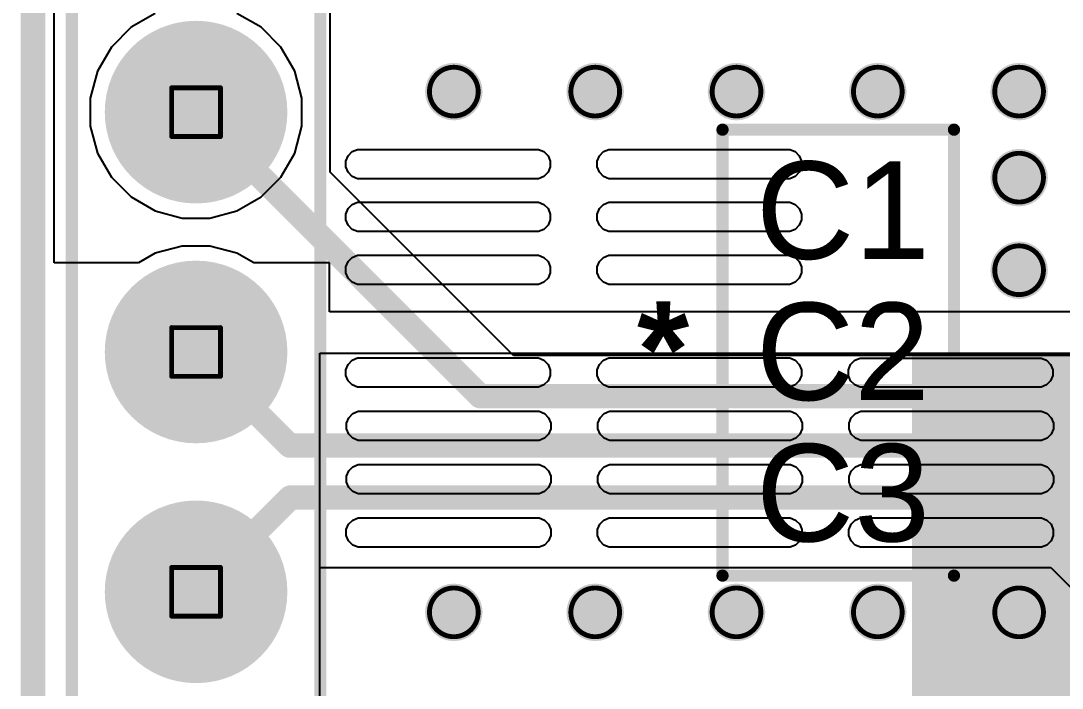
# Model space of a CAD drawing. Header units: inches. Extents: x -115 to 191, y -11 to 41.
# Drawn here: x -72.68 to -61.82, y 10.49 to 17.45 of the extents above; entities that cross this region are included whole.
import ezdxf

# ---------------------------------------------------------------- set-up
doc = ezdxf.new("R2010")
doc.units = ezdxf.units.IN
for name, color, linetype in [('Board Outline', 216, 'Continuous'), ('Bottom Layer', 5, 'Continuous'), ('Bottom Solder', 6, 'Continuous'), ('Dimensions', 6, 'Continuous'), ('Drill Drawing', 1, 'Continuous'), ('Multi-Layer', 9, 'Continuous'), ('Pad Holes', 156, 'Continuous'), ('Top Layer', 1, 'Continuous'), ('Top Overlay', 2, 'Continuous'), ('Top Solder', 216, 'Continuous'), ('Via Holes', 16, 'Continuous')]:
    doc.layers.add(name, color=color, linetype=linetype)
doc.styles.add('Arial', font='', dxfattribs={"height": 0.2})
doc.styles.add('Arial_Bold', font='', dxfattribs={"height": 0.2})
doc.styles.get('Arial').set_extended_font_data('Arial')
doc.styles.get('Arial_Bold').set_extended_font_data('Arial', bold=True)

# ---------------------------------------------------------------- blocks, each defined once
blk = doc.blocks.new('H______CON_13')
at = {"layer": 'Bottom Layer'}
h = blk.add_hatch(color=5, dxfattribs=at)
edge = h.paths.add_edge_path()
edge.add_arc((-2.5, 0), 0.85, 0, 360)
h = blk.add_hatch(color=5, dxfattribs=at)
edge = h.paths.add_edge_path()
edge.add_arc((0, 0), 0.85, 0, 360)
h = blk.add_hatch(color=5, dxfattribs=at)
edge = h.paths.add_edge_path()
edge.add_arc((2.5, 0), 0.85, 0, 360)
at = {"layer": 'Bottom Solder'}
h = blk.add_hatch(color=6, dxfattribs=at)
edge = h.paths.add_edge_path()
edge.add_arc((-2.5, 0), 0.952, 0, 360)
h = blk.add_hatch(color=6, dxfattribs=at)
edge = h.paths.add_edge_path()
edge.add_arc((0, 0), 0.952, 0, 360)
h = blk.add_hatch(color=6, dxfattribs=at)
edge = h.paths.add_edge_path()
edge.add_arc((2.5, 0), 0.952, 0, 360)
at = {"layer": 'Multi-Layer'}
h = blk.add_hatch(color=9, dxfattribs=at)
edge = h.paths.add_edge_path()
edge.add_arc((-2.5, 0), 0.85, 0, 360)
h = blk.add_hatch(color=9, dxfattribs=at)
edge = h.paths.add_edge_path()
edge.add_arc((0, 0), 0.85, 0, 360)
h = blk.add_hatch(color=9, dxfattribs=at)
edge = h.paths.add_edge_path()
edge.add_arc((2.5, 0), 0.85, 0, 360)
at = {"layer": 'Pad Holes'}
h = blk.add_hatch(color=7, dxfattribs=at)
edge = h.paths.add_edge_path()
edge.add_arc((-2.5, 0), 0.45, 0, 360)
h = blk.add_hatch(color=7, dxfattribs=at)
edge = h.paths.add_edge_path()
edge.add_arc((0, 0), 0.45, 0, 360)
h = blk.add_hatch(color=7, dxfattribs=at)
edge = h.paths.add_edge_path()
edge.add_arc((2.5, 0), 0.45, 0, 360)
at = {"layer": 'Top Layer'}
h = blk.add_hatch(color=1, dxfattribs=at)
edge = h.paths.add_edge_path()
edge.add_arc((-2.5, 0), 0.85, 0, 360)
h = blk.add_hatch(color=1, dxfattribs=at)
edge = h.paths.add_edge_path()
edge.add_arc((0, 0), 0.85, 0, 360)
h = blk.add_hatch(color=1, dxfattribs=at)
edge = h.paths.add_edge_path()
edge.add_arc((2.5, 0), 0.85, 0, 360)
at = {"layer": 'Top Solder'}
h = blk.add_hatch(color=216, dxfattribs=at)
edge = h.paths.add_edge_path()
edge.add_arc((-2.5, 0), 0.952, 0, 360)
h = blk.add_hatch(color=216, dxfattribs=at)
edge = h.paths.add_edge_path()
edge.add_arc((0, 0), 0.952, 0, 360)
h = blk.add_hatch(color=216, dxfattribs=at)
edge = h.paths.add_edge_path()
edge.add_arc((2.5, 0), 0.952, 0, 360)
at = {"layer": 'Top Overlay'}
for points in [[(8.687, 1.295, 0.127, 0.127, 0), (-8.687, 1.295, 0.127, 0.127, 0)], [(8.687, -1.295, 0.127, 0.127, 0), (-8.687, -1.295, 0.127, 0.127, 0)]]:
    blk.add_lwpolyline(points, format="xyseb", dxfattribs=at)

msp = doc.modelspace()

# ---------------------------------------------------------------- hatches: boundary and pattern name
at = {"layer": 'Bottom Layer'}
h = msp.add_hatch(color=5, dxfattribs=at)
edge = h.paths.add_edge_path()
edge.add_arc((-68.163, 16.713), 0.3, 0, 360)
h = msp.add_hatch(color=5, dxfattribs=at)
edge = h.paths.add_edge_path()
edge.add_arc((-66.689, 16.713), 0.3, 0, 360)
h = msp.add_hatch(color=5, dxfattribs=at)
edge = h.paths.add_edge_path()
edge.add_arc((-65.216, 16.713), 0.3, 0, 360)
h = msp.add_hatch(color=5, dxfattribs=at)
edge = h.paths.add_edge_path()
edge.add_arc((-63.743, 16.713), 0.3, 0, 360)
h = msp.add_hatch(color=5, dxfattribs=at)
edge = h.paths.add_edge_path()
edge.add_arc((-62.27, 16.713), 0.3, 0, 360)
h = msp.add_hatch(color=5, dxfattribs=at)
edge = h.paths.add_edge_path()
edge.add_arc((-62.27, 15.816), 0.3, 0, 360)
h = msp.add_hatch(color=5, dxfattribs=at)
edge = h.paths.add_edge_path()
edge.add_arc((-62.27, 14.851), 0.3, 0, 360)
msp.add_hatch(color=5, dxfattribs=at).paths.add_polyline_path([(-63.387, 5.317), (-59.171, 5.317), (-59.171, 13.987), (-63.387, 13.987)])
h = msp.add_hatch(color=5, dxfattribs=at)
edge = h.paths.add_edge_path()
edge.add_arc((-68.163, 11.285), 0.3, 0, 360)
h = msp.add_hatch(color=5, dxfattribs=at)
edge = h.paths.add_edge_path()
edge.add_arc((-66.689, 11.285), 0.3, 0, 360)
h = msp.add_hatch(color=5, dxfattribs=at)
edge = h.paths.add_edge_path()
edge.add_arc((-65.216, 11.285), 0.3, 0, 360)
h = msp.add_hatch(color=5, dxfattribs=at)
edge = h.paths.add_edge_path()
edge.add_arc((-63.743, 11.285), 0.3, 0, 360)
h = msp.add_hatch(color=5, dxfattribs=at)
edge = h.paths.add_edge_path()
edge.add_arc((-62.27, 11.285), 0.3, 0, 360)
at = {"layer": 'Top Layer'}
h = msp.add_hatch(color=1, dxfattribs=at)
edge = h.paths.add_edge_path()
edge.add_arc((-68.163, 16.713), 0.3, 0, 360)
h = msp.add_hatch(color=1, dxfattribs=at)
edge = h.paths.add_edge_path()
edge.add_arc((-66.689, 16.713), 0.3, 0, 360)
h = msp.add_hatch(color=1, dxfattribs=at)
edge = h.paths.add_edge_path()
edge.add_arc((-65.216, 16.713), 0.3, 0, 360)
h = msp.add_hatch(color=1, dxfattribs=at)
edge = h.paths.add_edge_path()
edge.add_arc((-63.743, 16.713), 0.3, 0, 360)
h = msp.add_hatch(color=1, dxfattribs=at)
edge = h.paths.add_edge_path()
edge.add_arc((-62.27, 16.713), 0.3, 0, 360)
h = msp.add_hatch(color=1, dxfattribs=at)
edge = h.paths.add_edge_path()
edge.add_arc((-62.27, 15.816), 0.3, 0, 360)
h = msp.add_hatch(color=1, dxfattribs=at)
edge = h.paths.add_edge_path()
edge.add_arc((-62.27, 14.851), 0.3, 0, 360)
h = msp.add_hatch(color=1, dxfattribs=at)
edge = h.paths.add_edge_path()
edge.add_arc((-68.163, 11.285), 0.3, 0, 360)
h = msp.add_hatch(color=1, dxfattribs=at)
edge = h.paths.add_edge_path()
edge.add_arc((-66.689, 11.285), 0.3, 0, 360)
h = msp.add_hatch(color=1, dxfattribs=at)
edge = h.paths.add_edge_path()
edge.add_arc((-65.216, 11.285), 0.3, 0, 360)
h = msp.add_hatch(color=1, dxfattribs=at)
edge = h.paths.add_edge_path()
edge.add_arc((-63.743, 11.285), 0.3, 0, 360)
h = msp.add_hatch(color=1, dxfattribs=at)
edge = h.paths.add_edge_path()
edge.add_arc((-62.27, 11.285), 0.3, 0, 360)
at = {"layer": 'Via Holes'}
h = msp.add_hatch(color=7, dxfattribs=at)
edge = h.paths.add_edge_path()
edge.add_arc((-68.163, 16.713), 0.15, 0, 360)
h = msp.add_hatch(color=7, dxfattribs=at)
edge = h.paths.add_edge_path()
edge.add_arc((-66.689, 16.713), 0.15, 0, 360)
h = msp.add_hatch(color=7, dxfattribs=at)
edge = h.paths.add_edge_path()
edge.add_arc((-65.216, 16.713), 0.15, 0, 360)
h = msp.add_hatch(color=7, dxfattribs=at)
edge = h.paths.add_edge_path()
edge.add_arc((-63.743, 16.713), 0.15, 0, 360)
h = msp.add_hatch(color=7, dxfattribs=at)
edge = h.paths.add_edge_path()
edge.add_arc((-62.27, 16.713), 0.15, 0, 360)
h = msp.add_hatch(color=7, dxfattribs=at)
edge = h.paths.add_edge_path()
edge.add_arc((-62.27, 15.816), 0.15, 0, 360)
h = msp.add_hatch(color=7, dxfattribs=at)
edge = h.paths.add_edge_path()
edge.add_arc((-62.27, 14.851), 0.15, 0, 360)
h = msp.add_hatch(color=7, dxfattribs=at)
edge = h.paths.add_edge_path()
edge.add_arc((-68.163, 11.285), 0.15, 0, 360)
h = msp.add_hatch(color=7, dxfattribs=at)
edge = h.paths.add_edge_path()
edge.add_arc((-66.689, 11.285), 0.15, 0, 360)
h = msp.add_hatch(color=7, dxfattribs=at)
edge = h.paths.add_edge_path()
edge.add_arc((-65.216, 11.285), 0.15, 0, 360)
h = msp.add_hatch(color=7, dxfattribs=at)
edge = h.paths.add_edge_path()
edge.add_arc((-63.743, 11.285), 0.15, 0, 360)
h = msp.add_hatch(color=7, dxfattribs=at)
edge = h.paths.add_edge_path()
edge.add_arc((-62.27, 11.285), 0.15, 0, 360)

# ---------------------------------------------------------------- linework, layer by layer
at = {"layer": 'Board Outline'}
msp.add_lwpolyline([(-72.55, 5.401, 0.254, 0.254, 0), (-72.55, 22.599, 0.254, 0.254, 0)], format="xyseb", dxfattribs=at)
at = {"layer": 'Bottom Layer'}
for p, q in [((-72.328, 14.927), (-72.328, 22.586)), ((-71.276, 17.528), (-71.528, 17.383)), ((-70.172, 17.383), (-70.424, 17.528)), ((-71.528, 17.383), (-71.733, 17.177)), ((-69.966, 17.177), (-70.172, 17.383)), ((-71.733, 17.177), (-71.879, 16.925)), ((-69.821, 16.925), (-69.966, 17.177)), ((-71.879, 16.925), (-71.954, 16.644)), ((-69.746, 16.644), (-69.821, 16.925)), ((-71.954, 16.644), (-71.954, 16.354)), ((-69.746, 16.354), (-69.746, 16.644)), ((-71.954, 16.354), (-71.879, 16.073)), ((-69.821, 16.073), (-69.746, 16.354)), ((-71.879, 16.073), (-71.733, 15.821)), ((-69.966, 15.821), (-69.821, 16.073)), ((-71.733, 15.821), (-71.528, 15.616)), ((-70.172, 15.616), (-69.966, 15.821)), ((-71.528, 15.616), (-71.276, 15.47)), ((-70.424, 15.47), (-70.172, 15.616)), ((-71.276, 15.47), (-70.995, 15.395)), ((-70.705, 15.395), (-70.424, 15.47)), ((-70.995, 15.395), (-70.705, 15.395)), ((-70.995, 15.103), (-71.276, 15.028)), ((-70.705, 15.103), (-70.995, 15.103)), ((-70.424, 15.028), (-70.705, 15.103)), ((-71.276, 15.028), (-71.451, 14.927)), ((-70.249, 14.927), (-70.424, 15.028)), ((-71.451, 14.927), (-72.328, 14.927)), ((-69.458, 14.927), (-70.249, 14.927)), ((-69.458, 14.419), (-69.458, 14.927)), ((-58.765, 14.419), (-69.458, 14.419)), ((-69.56, 10.395), (-69.56, 13.987)), ((-69.56, 13.987), (-59.171, 13.987))]:
    msp.add_line(p, q, dxfattribs=at)
at = {"layer": 'Bottom Solder'}
for p, q in [((-69.265, 16.044), (-69.222, 16.087)), ((-69.222, 16.087), (-69.166, 16.11)), ((-69.166, 16.11), (-67.28, 16.11)), ((-67.28, 16.11), (-67.224, 16.087)), ((-67.224, 16.087), (-67.181, 16.044)), ((-66.646, 16.044), (-66.603, 16.087)), ((-66.603, 16.087), (-66.547, 16.11)), ((-66.547, 16.11), (-64.661, 16.11)), ((-64.661, 16.11), (-64.605, 16.087)), ((-64.605, 16.087), (-64.562, 16.044)), ((-69.288, 15.988), (-69.265, 16.044)), ((-69.288, 15.958), (-69.288, 15.988)), ((-67.181, 16.044), (-67.158, 15.988)), ((-67.158, 15.988), (-67.158, 15.958)), ((-66.669, 15.988), (-66.646, 16.044)), ((-66.669, 15.958), (-66.669, 15.988)), ((-64.562, 16.044), (-64.539, 15.988)), ((-64.539, 15.988), (-64.539, 15.958)), ((-69.288, 15.928), (-69.288, 15.958)), ((-69.265, 15.872), (-69.288, 15.928)), ((-69.222, 15.829), (-69.265, 15.872)), ((-67.181, 15.872), (-67.224, 15.829)), ((-67.158, 15.928), (-67.181, 15.872)), ((-67.158, 15.958), (-67.158, 15.928)), ((-66.669, 15.928), (-66.669, 15.958)), ((-66.646, 15.872), (-66.669, 15.928)), ((-66.603, 15.829), (-66.646, 15.872)), ((-64.562, 15.872), (-64.605, 15.829)), ((-64.539, 15.928), (-64.562, 15.872)), ((-64.539, 15.958), (-64.539, 15.928)), ((-69.166, 15.805), (-69.222, 15.829)), ((-67.28, 15.805), (-69.166, 15.805)), ((-67.224, 15.829), (-67.28, 15.805)), ((-66.547, 15.805), (-66.603, 15.829)), ((-64.661, 15.805), (-66.547, 15.805)), ((-64.605, 15.829), (-64.661, 15.805)), ((-69.265, 15.493), (-69.222, 15.536)), ((-69.222, 15.536), (-69.166, 15.559)), ((-69.166, 15.559), (-67.28, 15.559)), ((-67.28, 15.559), (-67.224, 15.536)), ((-67.224, 15.536), (-67.181, 15.493)), ((-66.646, 15.493), (-66.603, 15.536)), ((-66.603, 15.536), (-66.547, 15.559)), ((-66.547, 15.559), (-64.661, 15.559)), ((-64.661, 15.559), (-64.605, 15.536)), ((-64.605, 15.536), (-64.562, 15.493)), ((-69.288, 15.437), (-69.265, 15.493)), ((-69.288, 15.406), (-69.288, 15.437)), ((-67.181, 15.493), (-67.158, 15.437)), ((-67.158, 15.437), (-67.158, 15.406)), ((-66.669, 15.437), (-66.646, 15.493)), ((-66.669, 15.406), (-66.669, 15.437)), ((-64.562, 15.493), (-64.539, 15.437)), ((-64.539, 15.437), (-64.539, 15.406)), ((-69.288, 15.376), (-69.288, 15.406)), ((-69.265, 15.32), (-69.288, 15.376)), ((-69.222, 15.277), (-69.265, 15.32)), ((-67.181, 15.32), (-67.224, 15.277)), ((-67.158, 15.376), (-67.181, 15.32)), ((-67.158, 15.406), (-67.158, 15.376)), ((-66.669, 15.376), (-66.669, 15.406)), ((-66.646, 15.32), (-66.669, 15.376)), ((-66.603, 15.277), (-66.646, 15.32)), ((-64.562, 15.32), (-64.605, 15.277)), ((-64.539, 15.376), (-64.562, 15.32)), ((-64.539, 15.406), (-64.539, 15.376)), ((-69.166, 15.254), (-69.222, 15.277)), ((-67.28, 15.254), (-69.166, 15.254)), ((-67.224, 15.277), (-67.28, 15.254)), ((-66.547, 15.254), (-66.603, 15.277)), ((-64.661, 15.254), (-66.547, 15.254)), ((-64.605, 15.277), (-64.661, 15.254)), ((-69.265, 14.941), (-69.222, 14.984)), ((-69.222, 14.984), (-69.166, 15.007)), ((-69.166, 15.007), (-67.28, 15.007)), ((-67.28, 15.007), (-67.224, 14.984)), ((-67.224, 14.984), (-67.181, 14.941)), ((-66.646, 14.941), (-66.603, 14.984)), ((-66.603, 14.984), (-66.547, 15.007)), ((-66.547, 15.007), (-64.661, 15.007)), ((-64.661, 15.007), (-64.605, 14.984)), ((-64.605, 14.984), (-64.562, 14.941)), ((-69.288, 14.885), (-69.265, 14.941)), ((-69.288, 14.855), (-69.288, 14.885)), ((-67.181, 14.941), (-67.158, 14.885)), ((-67.158, 14.885), (-67.158, 14.855)), ((-66.669, 14.885), (-66.646, 14.941)), ((-66.669, 14.855), (-66.669, 14.885)), ((-64.562, 14.941), (-64.539, 14.885)), ((-64.539, 14.885), (-64.539, 14.855)), ((-69.288, 14.825), (-69.288, 14.855)), ((-69.265, 14.769), (-69.288, 14.825)), ((-69.222, 14.726), (-69.265, 14.769)), ((-67.181, 14.769), (-67.224, 14.726)), ((-67.158, 14.825), (-67.181, 14.769)), ((-67.158, 14.855), (-67.158, 14.825)), ((-66.669, 14.825), (-66.669, 14.855)), ((-66.646, 14.769), (-66.669, 14.825)), ((-66.603, 14.726), (-66.646, 14.769)), ((-64.562, 14.769), (-64.605, 14.726)), ((-64.539, 14.825), (-64.562, 14.769)), ((-64.539, 14.855), (-64.539, 14.825)), ((-69.166, 14.703), (-69.222, 14.726)), ((-67.28, 14.703), (-69.166, 14.703)), ((-67.224, 14.726), (-67.28, 14.703)), ((-66.547, 14.703), (-66.603, 14.726)), ((-64.661, 14.703), (-66.547, 14.703)), ((-64.605, 14.726), (-64.661, 14.703)), ((-69.265, 13.87), (-69.222, 13.913)), ((-69.222, 13.913), (-69.166, 13.937)), ((-69.166, 13.937), (-67.28, 13.937)), ((-67.28, 13.937), (-67.224, 13.913)), ((-67.224, 13.913), (-67.181, 13.87)), ((-66.646, 13.87), (-66.603, 13.913)), ((-66.603, 13.913), (-66.547, 13.937)), ((-66.547, 13.937), (-64.661, 13.937)), ((-64.661, 13.937), (-64.605, 13.913)), ((-64.605, 13.913), (-64.562, 13.87)), ((-64.026, 13.87), (-63.983, 13.913)), ((-63.983, 13.913), (-63.927, 13.936)), ((-63.927, 13.936), (-62.041, 13.936)), ((-62.041, 13.936), (-61.985, 13.913)), ((-61.985, 13.913), (-61.942, 13.87)), ((-69.288, 13.814), (-69.265, 13.87)), ((-69.288, 13.784), (-69.288, 13.814)), ((-67.181, 13.87), (-67.158, 13.814)), ((-67.158, 13.814), (-67.158, 13.784)), ((-66.669, 13.814), (-66.646, 13.87)), ((-66.669, 13.784), (-66.669, 13.814)), ((-64.562, 13.87), (-64.539, 13.814)), ((-64.539, 13.814), (-64.539, 13.784)), ((-64.049, 13.814), (-64.026, 13.87)), ((-64.049, 13.784), (-64.049, 13.814)), ((-61.942, 13.87), (-61.919, 13.814)), ((-61.919, 13.814), (-61.919, 13.784)), ((-69.288, 13.754), (-69.288, 13.784)), ((-69.265, 13.698), (-69.288, 13.754)), ((-69.222, 13.655), (-69.265, 13.698)), ((-67.181, 13.698), (-67.224, 13.655)), ((-67.158, 13.754), (-67.181, 13.698)), ((-67.158, 13.784), (-67.158, 13.754)), ((-66.669, 13.754), (-66.669, 13.784)), ((-66.646, 13.698), (-66.669, 13.754)), ((-66.603, 13.655), (-66.646, 13.698)), ((-64.562, 13.698), (-64.605, 13.655)), ((-64.539, 13.754), (-64.562, 13.698)), ((-64.539, 13.784), (-64.539, 13.754)), ((-64.049, 13.754), (-64.049, 13.784)), ((-64.026, 13.698), (-64.049, 13.754)), ((-63.983, 13.655), (-64.026, 13.698)), ((-61.942, 13.698), (-61.985, 13.655)), ((-61.919, 13.754), (-61.942, 13.698)), ((-61.919, 13.784), (-61.919, 13.754)), ((-69.166, 13.632), (-69.222, 13.655)), ((-67.28, 13.632), (-69.166, 13.632)), ((-67.224, 13.655), (-67.28, 13.632)), ((-66.547, 13.632), (-66.603, 13.655)), ((-64.661, 13.632), (-66.547, 13.632)), ((-64.605, 13.655), (-64.661, 13.632)), ((-63.927, 13.632), (-63.983, 13.655)), ((-62.041, 13.632), (-63.927, 13.632)), ((-61.985, 13.655), (-62.041, 13.632)), ((-69.259, 13.314), (-69.216, 13.357)), ((-69.216, 13.357), (-69.16, 13.381)), ((-69.16, 13.381), (-67.274, 13.381)), ((-67.274, 13.381), (-67.218, 13.357)), ((-67.218, 13.357), (-67.175, 13.314)), ((-66.639, 13.314), (-66.596, 13.357)), ((-66.596, 13.357), (-66.54, 13.381)), ((-66.54, 13.381), (-64.654, 13.381)), ((-64.654, 13.381), (-64.598, 13.357)), ((-64.598, 13.357), (-64.555, 13.314)), ((-64.02, 13.314), (-63.977, 13.357)), ((-63.977, 13.357), (-63.921, 13.381)), ((-63.921, 13.381), (-62.035, 13.381)), ((-62.035, 13.381), (-61.979, 13.357)), ((-61.979, 13.357), (-61.936, 13.314)), ((-69.282, 13.258), (-69.259, 13.314)), ((-69.282, 13.228), (-69.282, 13.258)), ((-67.175, 13.314), (-67.152, 13.258)), ((-67.152, 13.258), (-67.152, 13.228)), ((-66.662, 13.258), (-66.639, 13.314)), ((-66.662, 13.228), (-66.662, 13.258)), ((-64.555, 13.314), (-64.532, 13.258)), ((-64.532, 13.258), (-64.532, 13.228)), ((-64.043, 13.258), (-64.02, 13.314)), ((-64.043, 13.228), (-64.043, 13.258)), ((-61.936, 13.314), (-61.913, 13.258)), ((-61.913, 13.258), (-61.913, 13.228)), ((-69.282, 13.198), (-69.282, 13.228)), ((-69.259, 13.142), (-69.282, 13.198)), ((-69.216, 13.099), (-69.259, 13.142)), ((-67.175, 13.142), (-67.218, 13.099)), ((-67.152, 13.198), (-67.175, 13.142)), ((-67.152, 13.228), (-67.152, 13.198)), ((-66.662, 13.198), (-66.662, 13.228)), ((-66.639, 13.142), (-66.662, 13.198)), ((-66.596, 13.099), (-66.639, 13.142)), ((-64.555, 13.142), (-64.598, 13.099)), ((-64.532, 13.198), (-64.555, 13.142)), ((-64.532, 13.228), (-64.532, 13.198)), ((-64.043, 13.198), (-64.043, 13.228)), ((-64.02, 13.142), (-64.043, 13.198)), ((-63.977, 13.099), (-64.02, 13.142)), ((-61.936, 13.142), (-61.979, 13.099)), ((-61.913, 13.198), (-61.936, 13.142)), ((-61.913, 13.228), (-61.913, 13.198)), ((-69.16, 13.076), (-69.216, 13.099)), ((-67.274, 13.076), (-69.16, 13.076)), ((-67.218, 13.099), (-67.274, 13.076)), ((-66.54, 13.076), (-66.596, 13.099)), ((-64.654, 13.076), (-66.54, 13.076)), ((-64.598, 13.099), (-64.654, 13.076)), ((-63.921, 13.076), (-63.977, 13.099)), ((-62.035, 13.076), (-63.921, 13.076)), ((-61.979, 13.099), (-62.035, 13.076)), ((-69.216, 12.801), (-69.16, 12.825)), ((-69.16, 12.825), (-67.274, 12.825)), ((-67.274, 12.825), (-67.218, 12.801)), ((-66.596, 12.801), (-66.54, 12.825)), ((-66.54, 12.825), (-64.654, 12.825)), ((-64.654, 12.825), (-64.598, 12.801)), ((-63.977, 12.801), (-63.921, 12.825)), ((-63.921, 12.825), (-62.035, 12.825)), ((-62.035, 12.825), (-61.979, 12.801)), ((-69.282, 12.703), (-69.259, 12.759)), ((-69.282, 12.672), (-69.282, 12.703)), ((-69.259, 12.759), (-69.216, 12.801)), ((-67.218, 12.801), (-67.175, 12.759)), ((-67.175, 12.759), (-67.152, 12.703)), ((-67.152, 12.703), (-67.152, 12.672)), ((-66.662, 12.702), (-66.639, 12.758)), ((-66.662, 12.672), (-66.662, 12.702)), ((-66.639, 12.758), (-66.596, 12.801)), ((-64.598, 12.801), (-64.555, 12.758)), ((-64.555, 12.758), (-64.532, 12.702)), ((-64.532, 12.702), (-64.532, 12.672)), ((-64.043, 12.702), (-64.02, 12.758)), ((-64.043, 12.672), (-64.043, 12.702)), ((-64.02, 12.758), (-63.977, 12.801)), ((-61.979, 12.801), (-61.936, 12.758)), ((-61.936, 12.758), (-61.913, 12.702)), ((-61.913, 12.702), (-61.913, 12.672)), ((-69.282, 12.642), (-69.282, 12.672)), ((-69.259, 12.586), (-69.282, 12.642)), ((-67.152, 12.642), (-67.175, 12.586)), ((-67.152, 12.672), (-67.152, 12.642)), ((-66.662, 12.642), (-66.662, 12.672)), ((-66.639, 12.586), (-66.662, 12.642)), ((-64.532, 12.642), (-64.555, 12.586)), ((-64.532, 12.672), (-64.532, 12.642)), ((-64.043, 12.642), (-64.043, 12.672)), ((-64.02, 12.586), (-64.043, 12.642)), ((-61.913, 12.642), (-61.936, 12.586)), ((-61.913, 12.672), (-61.913, 12.642)), ((-69.216, 12.543), (-69.259, 12.586)), ((-69.16, 12.52), (-69.216, 12.543)), ((-67.274, 12.52), (-69.16, 12.52)), ((-67.218, 12.543), (-67.274, 12.52)), ((-67.175, 12.586), (-67.218, 12.543)), ((-66.596, 12.543), (-66.639, 12.586)), ((-66.54, 12.52), (-66.596, 12.543)), ((-64.654, 12.52), (-66.54, 12.52)), ((-64.598, 12.543), (-64.654, 12.52)), ((-64.555, 12.586), (-64.598, 12.543)), ((-63.977, 12.543), (-64.02, 12.586)), ((-63.921, 12.52), (-63.977, 12.543)), ((-62.035, 12.52), (-63.921, 12.52)), ((-61.979, 12.543), (-62.035, 12.52)), ((-61.936, 12.586), (-61.979, 12.543)), ((-69.217, 12.245), (-69.161, 12.269)), ((-69.161, 12.269), (-67.275, 12.269)), ((-67.275, 12.269), (-67.219, 12.245)), ((-66.598, 12.245), (-66.542, 12.269)), ((-66.542, 12.269), (-64.656, 12.269)), ((-64.656, 12.269), (-64.6, 12.245)), ((-63.978, 12.245), (-63.922, 12.269)), ((-63.922, 12.269), (-62.036, 12.269)), ((-62.036, 12.269), (-61.98, 12.245)), ((-69.284, 12.147), (-69.26, 12.203)), ((-69.26, 12.203), (-69.217, 12.245)), ((-67.219, 12.245), (-67.176, 12.203)), ((-67.176, 12.203), (-67.153, 12.147)), ((-66.664, 12.147), (-66.641, 12.203)), ((-66.641, 12.203), (-66.598, 12.245)), ((-64.6, 12.245), (-64.557, 12.203)), ((-64.557, 12.203), (-64.534, 12.147)), ((-64.045, 12.146), (-64.021, 12.203)), ((-64.021, 12.203), (-63.978, 12.245)), ((-61.98, 12.245), (-61.937, 12.203)), ((-61.937, 12.203), (-61.914, 12.146)), ((-69.284, 12.116), (-69.284, 12.147)), ((-69.284, 12.086), (-69.284, 12.116)), ((-69.26, 12.03), (-69.284, 12.086)), ((-67.153, 12.086), (-67.176, 12.03)), ((-67.153, 12.147), (-67.153, 12.116)), ((-67.153, 12.116), (-67.153, 12.086)), ((-66.664, 12.116), (-66.664, 12.147)), ((-66.664, 12.086), (-66.664, 12.116)), ((-66.641, 12.03), (-66.664, 12.086)), ((-64.534, 12.086), (-64.557, 12.03)), ((-64.534, 12.147), (-64.534, 12.116)), ((-64.534, 12.116), (-64.534, 12.086)), ((-64.045, 12.116), (-64.045, 12.146)), ((-64.045, 12.086), (-64.045, 12.116)), ((-64.021, 12.03), (-64.045, 12.086)), ((-61.914, 12.086), (-61.937, 12.03)), ((-61.914, 12.146), (-61.914, 12.116)), ((-61.914, 12.116), (-61.914, 12.086)), ((-69.217, 11.987), (-69.26, 12.03)), ((-69.161, 11.964), (-69.217, 11.987)), ((-67.275, 11.964), (-69.161, 11.964)), ((-67.219, 11.987), (-67.275, 11.964)), ((-67.176, 12.03), (-67.219, 11.987)), ((-66.598, 11.987), (-66.641, 12.03)), ((-66.542, 11.964), (-66.598, 11.987)), ((-64.656, 11.964), (-66.542, 11.964)), ((-64.6, 11.987), (-64.656, 11.964)), ((-64.557, 12.03), (-64.6, 11.987)), ((-63.978, 11.987), (-64.021, 12.03)), ((-63.922, 11.964), (-63.978, 11.987)), ((-62.036, 11.964), (-63.922, 11.964)), ((-61.98, 11.987), (-62.036, 11.964)), ((-61.937, 12.03), (-61.98, 11.987))]:
    msp.add_line(p, q, dxfattribs=at)
at = {"layer": 'Dimensions'}
msp.add_lwpolyline([(-72.55, 9.25, 0.127, 0.127, 0), (-72.55, 18.75, 0.127, 0.127, 0)], format="xyseb", dxfattribs=at)
at = {"layer": 'Drill Drawing'}
for points in [[(-67.909, 16.713, 0.0508, 0.0508, 1), (-68.417, 16.713, 0.0508, 0.0508, 1)], [(-66.435, 16.713, 0.0508, 0.0508, 1), (-66.943, 16.713, 0.0508, 0.0508, 1)], [(-64.962, 16.713, 0.0508, 0.0508, 1), (-65.47, 16.713, 0.0508, 0.0508, 1)], [(-63.489, 16.713, 0.0508, 0.0508, 1), (-63.997, 16.713, 0.0508, 0.0508, 1)], [(-62.016, 16.713, 0.0508, 0.0508, 1), (-62.524, 16.713, 0.0508, 0.0508, 1)], [(-71.117, 16.753, 0.0254, 0.0254, 1), (-71.091, 16.753, 0.0254, 0.0254, 1)], [(-71.117, 16.753, 0.0254, 0.0254, 1), (-71.091, 16.753, 0.0254, 0.0254, 1)], [(-70.609, 16.753, 0.0254, 0.0254, 1), (-70.583, 16.753, 0.0254, 0.0254, 1)], [(-70.609, 16.753, 0.0254, 0.0254, 1), (-70.583, 16.753, 0.0254, 0.0254, 1)], [(-68.429, 16.713, 0.0254, 0.0254, 1), (-68.404, 16.713, 0.0254, 0.0254, 1)], [(-67.921, 16.713, 0.0254, 0.0254, 1), (-67.896, 16.713, 0.0254, 0.0254, 1)], [(-66.956, 16.713, 0.0254, 0.0254, 1), (-66.931, 16.713, 0.0254, 0.0254, 1)], [(-66.448, 16.713, 0.0254, 0.0254, 1), (-66.423, 16.713, 0.0254, 0.0254, 1)], [(-65.483, 16.713, 0.0254, 0.0254, 1), (-65.457, 16.713, 0.0254, 0.0254, 1)], [(-64.975, 16.713, 0.0254, 0.0254, 1), (-64.949, 16.713, 0.0254, 0.0254, 1)], [(-64.01, 16.713, 0.0254, 0.0254, 1), (-63.984, 16.713, 0.0254, 0.0254, 1)], [(-63.502, 16.713, 0.0254, 0.0254, 1), (-63.476, 16.713, 0.0254, 0.0254, 1)], [(-62.536, 16.713, 0.0254, 0.0254, 1), (-62.511, 16.713, 0.0254, 0.0254, 1)], [(-62.028, 16.713, 0.0254, 0.0254, 1), (-62.003, 16.713, 0.0254, 0.0254, 1)], [(-71.117, 16.245, 0.0254, 0.0254, 1), (-71.091, 16.245, 0.0254, 0.0254, 1)], [(-71.117, 16.245, 0.0254, 0.0254, 1), (-71.091, 16.245, 0.0254, 0.0254, 1)], [(-70.609, 16.245, 0.0254, 0.0254, 1), (-70.583, 16.245, 0.0254, 0.0254, 1)], [(-70.609, 16.245, 0.0254, 0.0254, 1), (-70.583, 16.245, 0.0254, 0.0254, 1)], [(-62.016, 15.816, 0.0508, 0.0508, 1), (-62.524, 15.816, 0.0508, 0.0508, 1)], [(-62.536, 15.816, 0.0254, 0.0254, 1), (-62.511, 15.816, 0.0254, 0.0254, 1)], [(-62.028, 15.816, 0.0254, 0.0254, 1), (-62.003, 15.816, 0.0254, 0.0254, 1)], [(-62.016, 14.851, 0.0508, 0.0508, 1), (-62.524, 14.851, 0.0508, 0.0508, 1)], [(-62.536, 14.851, 0.0254, 0.0254, 1), (-62.511, 14.851, 0.0254, 0.0254, 1)], [(-62.028, 14.851, 0.0254, 0.0254, 1), (-62.003, 14.851, 0.0254, 0.0254, 1)], [(-71.117, 14.253, 0.0254, 0.0254, 1), (-71.091, 14.253, 0.0254, 0.0254, 1)], [(-71.117, 14.253, 0.0254, 0.0254, 1), (-71.091, 14.253, 0.0254, 0.0254, 1)], [(-70.609, 14.253, 0.0254, 0.0254, 1), (-70.583, 14.253, 0.0254, 0.0254, 1)], [(-70.609, 14.253, 0.0254, 0.0254, 1), (-70.583, 14.253, 0.0254, 0.0254, 1)], [(-71.117, 13.745, 0.0254, 0.0254, 1), (-71.091, 13.745, 0.0254, 0.0254, 1)], [(-71.117, 13.745, 0.0254, 0.0254, 1), (-71.091, 13.745, 0.0254, 0.0254, 1)], [(-70.609, 13.745, 0.0254, 0.0254, 1), (-70.583, 13.745, 0.0254, 0.0254, 1)], [(-70.609, 13.745, 0.0254, 0.0254, 1), (-70.583, 13.745, 0.0254, 0.0254, 1)], [(-71.117, 11.753, 0.0254, 0.0254, 1), (-71.091, 11.753, 0.0254, 0.0254, 1)], [(-71.117, 11.753, 0.0254, 0.0254, 1), (-71.091, 11.753, 0.0254, 0.0254, 1)], [(-70.609, 11.753, 0.0254, 0.0254, 1), (-70.583, 11.753, 0.0254, 0.0254, 1)], [(-70.609, 11.753, 0.0254, 0.0254, 1), (-70.583, 11.753, 0.0254, 0.0254, 1)], [(-67.909, 11.285, 0.0508, 0.0508, 1), (-68.417, 11.285, 0.0508, 0.0508, 1)], [(-66.435, 11.285, 0.0508, 0.0508, 1), (-66.943, 11.285, 0.0508, 0.0508, 1)], [(-64.962, 11.285, 0.0508, 0.0508, 1), (-65.47, 11.285, 0.0508, 0.0508, 1)], [(-63.489, 11.285, 0.0508, 0.0508, 1), (-63.997, 11.285, 0.0508, 0.0508, 1)], [(-62.016, 11.285, 0.0508, 0.0508, 1), (-62.524, 11.285, 0.0508, 0.0508, 1)], [(-68.429, 11.285, 0.0254, 0.0254, 1), (-68.404, 11.285, 0.0254, 0.0254, 1)], [(-67.921, 11.285, 0.0254, 0.0254, 1), (-67.896, 11.285, 0.0254, 0.0254, 1)], [(-66.956, 11.285, 0.0254, 0.0254, 1), (-66.931, 11.285, 0.0254, 0.0254, 1)], [(-66.448, 11.285, 0.0254, 0.0254, 1), (-66.423, 11.285, 0.0254, 0.0254, 1)], [(-65.483, 11.285, 0.0254, 0.0254, 1), (-65.457, 11.285, 0.0254, 0.0254, 1)], [(-64.975, 11.285, 0.0254, 0.0254, 1), (-64.949, 11.285, 0.0254, 0.0254, 1)], [(-64.01, 11.285, 0.0254, 0.0254, 1), (-63.984, 11.285, 0.0254, 0.0254, 1)], [(-63.502, 11.285, 0.0254, 0.0254, 1), (-63.476, 11.285, 0.0254, 0.0254, 1)], [(-62.536, 11.285, 0.0254, 0.0254, 1), (-62.511, 11.285, 0.0254, 0.0254, 1)], [(-62.028, 11.285, 0.0254, 0.0254, 1), (-62.003, 11.285, 0.0254, 0.0254, 1)], [(-71.117, 11.245, 0.0254, 0.0254, 1), (-71.091, 11.245, 0.0254, 0.0254, 1)], [(-71.117, 11.245, 0.0254, 0.0254, 1), (-71.091, 11.245, 0.0254, 0.0254, 1)], [(-70.609, 11.245, 0.0254, 0.0254, 1), (-70.583, 11.245, 0.0254, 0.0254, 1)], [(-70.609, 11.245, 0.0254, 0.0254, 1), (-70.583, 11.245, 0.0254, 0.0254, 1)]]:
    msp.add_lwpolyline(points, format="xyseb", close=True, dxfattribs=at)
for points in [[(-71.104, 16.753, 0.0508, 0.0508, 0), (-70.596, 16.753, 0.0508, 0.0508, 0)], [(-71.104, 16.245, 0.0508, 0.0508, 0), (-71.104, 16.753, 0.0508, 0.0508, 0)], [(-70.596, 16.245, 0.0508, 0.0508, 0), (-70.596, 16.753, 0.0508, 0.0508, 0)], [(-71.104, 16.245, 0.0508, 0.0508, 0), (-70.596, 16.245, 0.0508, 0.0508, 0)], [(-71.104, 14.253, 0.0508, 0.0508, 0), (-70.596, 14.253, 0.0508, 0.0508, 0)], [(-71.104, 13.745, 0.0508, 0.0508, 0), (-71.104, 14.253, 0.0508, 0.0508, 0)], [(-70.596, 13.745, 0.0508, 0.0508, 0), (-70.596, 14.253, 0.0508, 0.0508, 0)], [(-71.104, 13.745, 0.0508, 0.0508, 0), (-70.596, 13.745, 0.0508, 0.0508, 0)], [(-71.104, 11.753, 0.0508, 0.0508, 0), (-70.596, 11.753, 0.0508, 0.0508, 0)], [(-71.104, 11.245, 0.0508, 0.0508, 0), (-71.104, 11.753, 0.0508, 0.0508, 0)], [(-70.596, 11.245, 0.0508, 0.0508, 0), (-70.596, 11.753, 0.0508, 0.0508, 0)], [(-71.104, 11.245, 0.0508, 0.0508, 0), (-70.596, 11.245, 0.0508, 0.0508, 0)]]:
    msp.add_lwpolyline(points, format="xyseb", dxfattribs=at)
at = {"layer": 'Top Layer'}
for p, q in [((-69.452, 15.872), (-69.452, 17.594)), ((-67.542, 13.962), (-69.452, 15.872)), ((-61.162, 13.962), (-67.542, 13.962)), ((-69.56, 10.395), (-69.56, 11.752)), ((-69.56, 11.752), (-61.94, 11.752)), ((-61.94, 11.752), (-55.158, 4.97))]:
    msp.add_line(p, q, dxfattribs=at)
for points in [[(-70.85, 16.499, 0.254, 0.254, 0), (-67.888, 13.538, 0.254, 0.254, 0)], [(-70.85, 13.999, 0.254, 0.254, 0), (-69.874, 13.023, 0.254, 0.254, 0)], [(-67.888, 13.538, 0.254, 0.254, 0), (-61.363, 13.538, 0.254, 0.254, 0)], [(-69.874, 13.023, 0.254, 0.254, 0), (-61.549, 13.023, 0.254, 0.254, 0)], [(-70.85, 11.499, 0.254, 0.254, 0), (-69.867, 12.482, 0.254, 0.254, 0)], [(-69.867, 12.482, 0.254, 0.254, 0), (-61.682, 12.482, 0.254, 0.254, 0)]]:
    msp.add_lwpolyline(points, format="xyseb", dxfattribs=at)
for points in [[(-70.913, 16.499, 0.127, 0.127, 1), (-70.786, 16.499, 0.127, 0.127, 1)], [(-70.913, 13.999, 0.127, 0.127, 1), (-70.786, 13.999, 0.127, 0.127, 1)], [(-67.952, 13.538, 0.127, 0.127, 1), (-67.825, 13.538, 0.127, 0.127, 1)], [(-67.952, 13.538, 0.127, 0.127, 1), (-67.825, 13.538, 0.127, 0.127, 1)], [(-69.937, 13.023, 0.127, 0.127, 1), (-69.81, 13.023, 0.127, 0.127, 1)], [(-69.937, 13.023, 0.127, 0.127, 1), (-69.81, 13.023, 0.127, 0.127, 1)], [(-69.93, 12.482, 0.127, 0.127, 1), (-69.803, 12.482, 0.127, 0.127, 1)], [(-69.93, 12.482, 0.127, 0.127, 1), (-69.803, 12.482, 0.127, 0.127, 1)], [(-70.913, 11.499, 0.127, 0.127, 1), (-70.786, 11.499, 0.127, 0.127, 1)]]:
    msp.add_lwpolyline(points, format="xyseb", close=True, dxfattribs=at)
at = {"layer": 'Top Overlay'}
for points in [[(-65.362, 16.316, 0.127, 0.127, 0), (-62.949, 16.316, 0.127, 0.127, 0)], [(-65.362, 11.668, 0.127, 0.127, 0), (-65.362, 16.316, 0.127, 0.127, 0)], [(-62.949, 11.668, 0.127, 0.127, 0), (-62.949, 16.316, 0.127, 0.127, 0)], [(-65.362, 11.668, 0.127, 0.127, 0), (-62.949, 11.668, 0.127, 0.127, 0)]]:
    msp.add_lwpolyline(points, format="xyseb", dxfattribs=at)
for points in [[(-65.394, 16.316, 0.0635, 0.0635, 1), (-65.33, 16.316, 0.0635, 0.0635, 1)], [(-65.394, 16.316, 0.0635, 0.0635, 1), (-65.33, 16.316, 0.0635, 0.0635, 1)], [(-62.981, 16.316, 0.0635, 0.0635, 1), (-62.917, 16.316, 0.0635, 0.0635, 1)], [(-62.981, 16.316, 0.0635, 0.0635, 1), (-62.917, 16.316, 0.0635, 0.0635, 1)], [(-65.394, 11.668, 0.0635, 0.0635, 1), (-65.33, 11.668, 0.0635, 0.0635, 1)], [(-65.394, 11.668, 0.0635, 0.0635, 1), (-65.33, 11.668, 0.0635, 0.0635, 1)], [(-62.981, 11.668, 0.0635, 0.0635, 1), (-62.917, 11.668, 0.0635, 0.0635, 1)], [(-62.981, 11.668, 0.0635, 0.0635, 1), (-62.917, 11.668, 0.0635, 0.0635, 1)]]:
    msp.add_lwpolyline(points, format="xyseb", close=True, dxfattribs=at)

# ---------------------------------------------------------------- block references
at = {"rotation": 270}
msp.add_blockref('H______CON_13', (-70.85, 13.999), dxfattribs=at)

# ---------------------------------------------------------------- texts
at = {"layer": 'Top Overlay'}
for s, height, style, p in [('C1', 1.016, 'Arial', (-65.014, 14.969)), ('*', 1, 'Arial_Bold', (-66.253, 13.526)), ('C2', 1.016, 'Arial', (-65.014, 13.497)), ('C3', 1.016, 'Arial', (-65.014, 12.024))]:
    msp.add_text(s, height=height, dxfattribs=dict(at, style=style)).set_placement(p)

doc.saveas('drawing.dxf')
